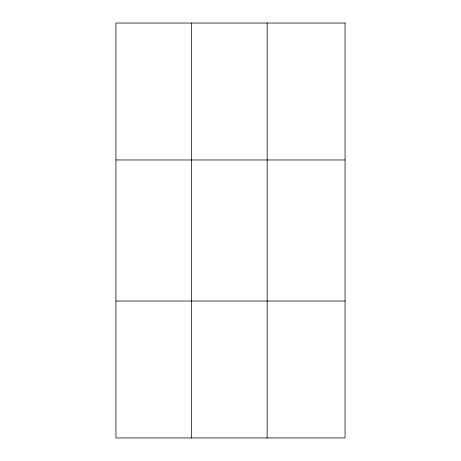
<?xml version="1.0" encoding="UTF-8"?>
<svg xmlns="http://www.w3.org/2000/svg" width="461" height="461" viewBox="0 0 461 461"><rect width="100%" height="100%" fill="white"/><g stroke="black" fill="none" stroke-linecap="round" stroke-linejoin="round"><path stroke-width="0.69" d="M191.546 437.95L191.546 23.05M267.161 437.95L267.161 23.05M115.93 159.967L345.07 159.967M115.93 301.033L345.07 301.033M345.07 23.05L115.93 23.05L115.93 437.95L345.07 437.95L345.07 23.05"/></g></svg>
